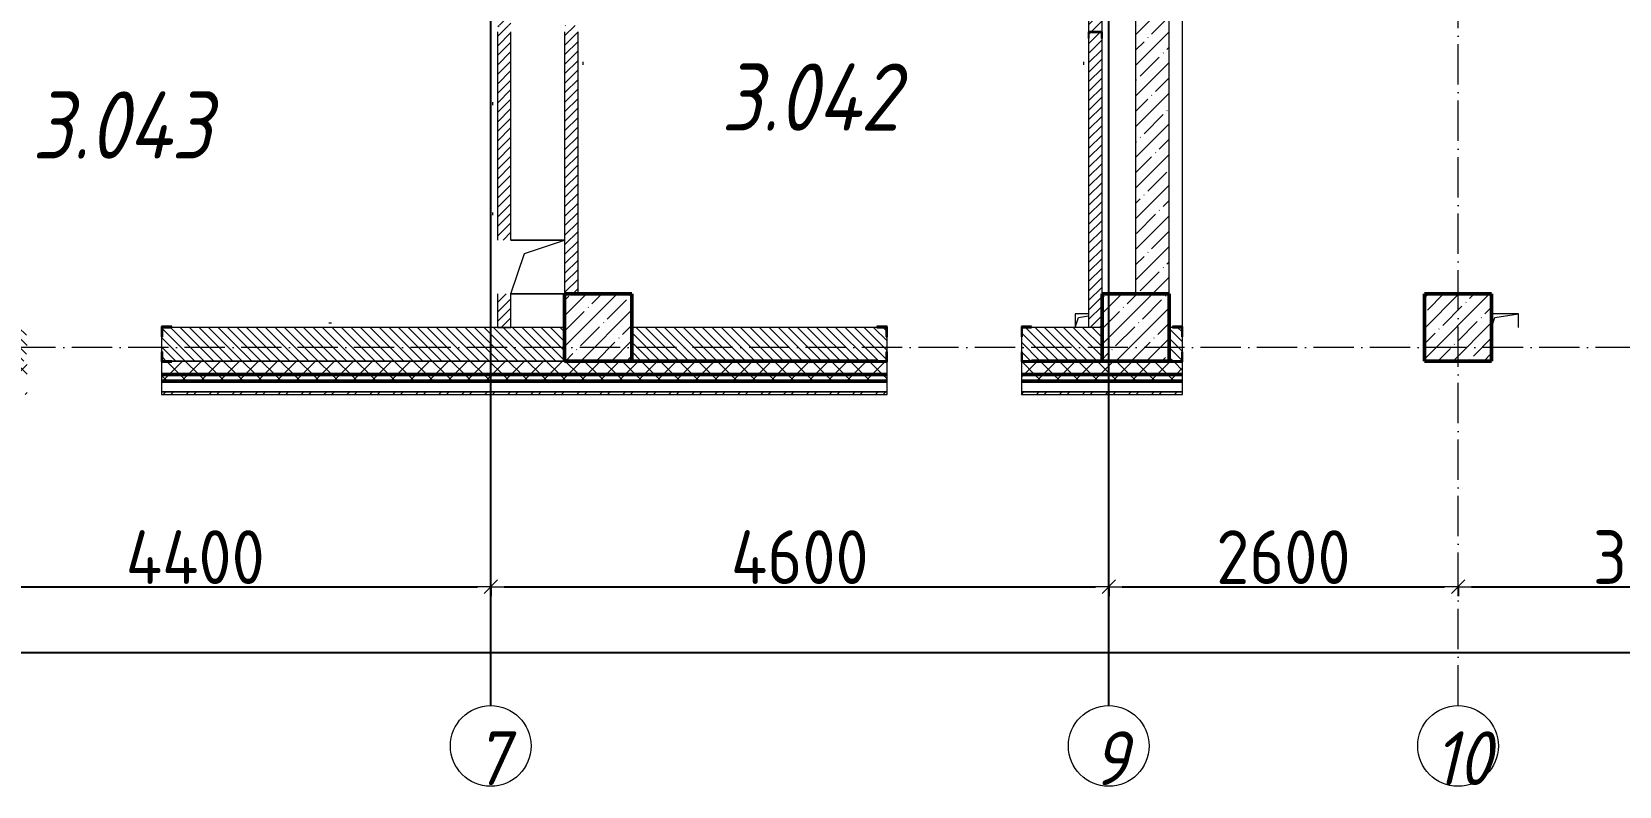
# Model space of a CAD drawing. Header units: millimetres. Extents: x -135211 to 49383, y -8033 to 228499.
# Drawn here: x -123509 to -111692, y 122849 to 128463 of the extents above; entities that cross this region are included whole.
import ezdxf

# ---------------------------------------------------------------- set-up
doc = ezdxf.new("R2010")
doc.units = ezdxf.units.MM
doc.linetypes.add('50_200_ШТРИХ_1Т_ш5_п1_п1_', pattern=[700, 500, -100, 0, -100])
for name, color, linetype, lineweight in [('A-____-____-DIMS', 7, 'Continuous', 9), ('A-DETL-____-OTLN-4', 7, 'Continuous', 18), ('A-FLOR-____-OTLN', 7, 'Continuous', 9), ('A-GENM-____-MCUT', 7, 'Continuous', 25), ('A-GENM-____-OTLN', 7, 'Continuous', 9), ('A-GENM-____-OTLN-1', 7, 'Continuous', 25), ('A-WALL-____-MCUT-1', 7, 'Continuous', 9), ('A-WALL-____-MCUT-2', 7, 'Continuous', 50), ('A-WALL-____-MCUT-3', 7, 'Continuous', 9), ('A-WALL-____-PATT-1', 7, 'Continuous', 9), ('A-WALL-FNSH-MCUT-1', 7, 'Continuous', 9), ('S-COLS-____-MCUT', 7, 'Continuous', 50), ('S-COLS-____-OTLN', 7, 'Continuous', 9), ('S-GRID-____-IDEN', 7, 'Continuous', 9), ('S-GRID-____-OTLN-1', 7, '50_200_ШТРИХ_1Т_ш5_п1_п1_', 9), ('Марки помещений', 7, 'Continuous', 9)]:
    doc.layers.add(name, color=color, linetype=linetype, lineweight=lineweight)
doc.styles.add('ISOCPEUR_I', font='isocpeui.ttf', dxfattribs={"width": 0.9, "height": 2.5})
doc.styles.add('ISOCPEUR_I_2', font='isocpeui.ttf', dxfattribs={"width": 0.85, "height": 2.3})
doc.styles.add('СПДС', font='isocpeur.ttf', dxfattribs={"width": 0.9})
doc.dimstyles.new('Размера А3', dxfattribs={"dimtxt": 200, "dimasz": 100, "dimexe": 70, "dimexo": 100, "dimgap": 20, "dimtad": 1, "dimdec": 0, "dimrnd": 10, "dimzin": 0, "dimdsep": 46, "dimtxsty": 'СПДС', "dimblk": 'ARROWHEAD_6', "dimcen": 1, "dimclrd": 256, "dimclre": 256, "dimclrt": 256, "dimazin": 0, "dimtfac": 1, "dimtdec": 0, "dimtmove": 2, "dimatfit": 3, "dimfxl": 1, "dimtolj": 1, "dimtzin": 0, "dimarcsym": 0})
pattern_1 = [(135, (-129942.255, 127932.027), (-35.35534, -35.35534), [])]
pattern_2 = [(45, (-129942.25, 127932.03), (-114.0493, 114.0493), []), (45, (-129828.2, 127932.03), (-114.0493, 114.0493), [201.612, -40.322, 3.353, -36.97])]
pattern_3 = [(45, (-129942.25, 127932.03), (-70.71068, 70.71068), []), (135, (-129942.25, 127932.03), (-70.71068, -70.71068), [])]
pattern_4 = [(45, (-129942.255, 127932.027), (-35.35534, 35.35534), [])]

# ---------------------------------------------------------------- blocks, each defined once
blk = doc.blocks.new('BSC_Колонна _Прямоугольная - 500х500-V69-АР1_План отверстий 3 этажа в осях 1-64_А-ГГ')
at = {"layer": 'S-COLS-____-OTLN'}
h = blk.add_hatch(dxfattribs=at)
h.set_pattern_fill('FP_106', color=256, style=0, pattern_type=2)
h.set_pattern_definition([(45, (-10650, 1668.96), (-114.0493, 114.0493), []), (45, (-10535.95, 1668.96), (-114.0493, 114.0493), [201.612, -40.322, 3.353, -36.97])])
h.paths.add_polyline_path([(-250, -250), (250, -250), (250, 250), (-250, 250)], flags=0)
at = {"layer": 'S-COLS-____-MCUT'}
for p, q in [((250, 250), (-250, 250)), ((-250, 250), (-250, -250)), ((250, -250), (250, 250)), ((-250, -250), (250, -250))]:
    blk.add_line(p, q, dxfattribs=at)
blk = doc.blocks.new('BSC_Колонна _Прямоугольная - 500х500-V149-АР1_План отверстий 3 этажа в осях 1-64_А-ГГ')
at = {"layer": 'S-COLS-____-OTLN'}
h = blk.add_hatch(dxfattribs=at)
h.set_pattern_fill('FP_172', color=256, style=0, pattern_type=2)
h.set_pattern_definition([(45, (-14650, 1668.96), (-114.0493, 114.0493), []), (45, (-14535.95, 1668.96), (-114.0493, 114.0493), [201.612, -40.322, 3.353, -36.97])])
h.paths.add_polyline_path([(-250, -250), (250, -250), (250, 250), (-250, 250), (-250, -177)], flags=0)
at = {"layer": 'S-COLS-____-MCUT'}
for p, q in [((250, 250), (-250, 250)), ((-250, 250), (-250, -250)), ((250, -250), (250, 250)), ((-250, -250), (250, -250))]:
    blk.add_line(p, q, dxfattribs=at)
blk = doc.blocks.new('Фахверк_СКБ_Уголок - 250_2700-27497298-АР1_План отверстий 3 этажа в осях 1-64_А-ГГ')
at = {"layer": 'A-GENM-____-MCUT'}
for p, q in [((200, 181), (125, 181)), ((125, 181), (125, 106)), ((131, 106), (131, 175)), ((131, 175), (200, 175)), ((200, 175), (200, 181)), ((125, 106), (131, 106)), ((131, -6), (125, -6)), ((125, -6), (125, -81)), ((125, -81), (200, -81)), ((131, -75), (131, -6)), ((200, -75), (131, -75)), ((200, -81), (200, -75))]:
    blk.add_line(p, q, dxfattribs=at)
blk = doc.blocks.new('Фахверк_СКБ_Уголок - 250_2700_1-27501432-АР1_План отверстий 3 этажа в осях 1-64_А-ГГ')
at = {"layer": 'A-GENM-____-MCUT'}
for p, q in [((200, 181), (125, 181)), ((125, 181), (125, 106)), ((131, 106), (131, 175)), ((131, 175), (200, 175)), ((200, 175), (200, 181)), ((125, 106), (131, 106)), ((131, -6), (125, -6)), ((125, -6), (125, -81)), ((125, -81), (200, -81)), ((131, -75), (131, -6)), ((200, -75), (131, -75)), ((200, -81), (200, -75))]:
    blk.add_line(p, q, dxfattribs=at)
blk = doc.blocks.new('154_Фахверк_СКБ_Швеллер - Тип_100_3960-28331862-АР1_План отверстий 3 этажа в осях 1-64_А-ГГ')
at = {"layer": 'A-GENM-____-MCUT'}
for p, q in [((175, 50), (125, 50)), ((125, 50), (125, -50)), ((128, 47), (175, 47)), ((128, -47), (128, 47)), ((175, 47), (175, 50)), ((125, -50), (175, -50)), ((175, -47), (128, -47)), ((175, -50), (175, -47))]:
    blk.add_line(p, q, dxfattribs=at)
blk = doc.blocks.new('AR_Отверстие прямоугольное _в плите_ - AR_Отверстие прямоугольное _в плите_-30459211-АР1_План отверстий 3 этажа в осях 1-64_А-ГГ')
at = {"layer": 'A-GENM-____-OTLN'}
for p, q in [((200, 200), (-200, 200)), ((-100, 100), (200, 200)), ((-200, -200), (-100, 100)), ((-200, -200), (200, -200))]:
    blk.add_line(p, q, dxfattribs=at)
blk = doc.blocks.new('AR_Отверстие прямоугольное _в плите_ - AR_Отверстие прямоугольное _в плите_-V176-АР1_План отверстий 3 этажа в осях 1-64_А-ГГ')
at = {"layer": 'A-GENM-____-OTLN'}
for p, q in [((0, 50), (-100, 50)), ((-100, 50), (-100, -50)), ((-100, -50), (-75, 25)), ((-75, 25), (0, 36))]:
    blk.add_line(p, q, dxfattribs=at)
blk = doc.blocks.new('AR_Отверстие прямоугольное _в плите_ - AR_Отверстие прямоугольное _в плите_-30510712-АР1_План отверстий 3 этажа в осях 1-64_А-ГГ')
at = {"layer": 'A-GENM-____-OTLN'}
for p, q in [((100, 50), (-100, 50)), ((-100, -50), (-75, 25)), ((-75, 25), (100, 50)), ((100, -50), (100, 50))]:
    blk.add_line(p, q, dxfattribs=at)
blk = doc.blocks.new('Ось сетки - Круг_Ø6_00__ISO-2_5_0_9K_-25732049-АР1_План отверстий 3 этажа в осях 1-64_А-ГГ')
at = {"layer": 'S-GRID-____-IDEN'}
blk.add_circle((0, 0), 3, dxfattribs=at)
blk = doc.blocks.new('ARROWHEAD_6')
at = {"color": 0, "linetype": 'Continuous'}
for p, q in [((0, 0), (-1, 0)), ((-0.5, -0.5), (0.5, 0.5))]:
    blk.add_line(p, q, dxfattribs=at)
blk = doc.blocks.new('*D959')
at = {"layer": 'A-____-____-DIMS', "lineweight": -2, "transparency": 16777216}
for p, q in [((-124492, 124340), (-124492, 124264)), ((-124392, 124334), (-120192, 124334)), ((-120092, 124340), (-120092, 124264))]:
    blk.add_line(p, q, dxfattribs=at)
at = {"layer": 'Defpoints', "color": 0, "transparency": 16777216}
for p in [(-124492, 124440), (-120092, 124440), (-120092, 124334)]:
    blk.add_point(p, dxfattribs=at)
at = {"layer": 'A-____-____-DIMS', "lineweight": -2, "transparency": 16777216, "xscale": 100, "yscale": 100, "zscale": 100, "rotation": 180}
blk.add_blockref('ARROWHEAD_6', (-124492, 124334), dxfattribs=at)
at = {"layer": 'A-____-____-DIMS', "lineweight": -2, "transparency": 16777216, "xscale": 100, "yscale": 100, "zscale": 100}
blk.add_blockref('ARROWHEAD_6', (-120092, 124334), dxfattribs=at)
at = {"layer": 'A-____-____-DIMS', "transparency": 16777216, "insert": (-122292, 124554), "char_height": 400, "attachment_point": 5, "style": 'СПДС'}
blk.add_mtext('\\A1;4400', dxfattribs=at)
blk = doc.blocks.new('*D960')
at = {"layer": 'A-____-____-DIMS', "lineweight": -2, "transparency": 16777216}
for p, q in [((-120092, 124340), (-120092, 124264)), ((-119992, 124334), (-115592, 124334)), ((-115492, 124340), (-115492, 124264))]:
    blk.add_line(p, q, dxfattribs=at)
at = {"layer": 'Defpoints', "color": 0, "transparency": 16777216}
for p in [(-120092, 124440), (-115492, 124440), (-115492, 124334)]:
    blk.add_point(p, dxfattribs=at)
at = {"layer": 'A-____-____-DIMS', "lineweight": -2, "transparency": 16777216, "xscale": 100, "yscale": 100, "zscale": 100, "rotation": 180}
blk.add_blockref('ARROWHEAD_6', (-120092, 124334), dxfattribs=at)
at = {"layer": 'A-____-____-DIMS', "lineweight": -2, "transparency": 16777216, "xscale": 100, "yscale": 100, "zscale": 100}
blk.add_blockref('ARROWHEAD_6', (-115492, 124334), dxfattribs=at)
at = {"layer": 'A-____-____-DIMS', "transparency": 16777216, "insert": (-117792, 124554), "char_height": 400, "attachment_point": 5, "style": 'СПДС'}
blk.add_mtext('\\A1;4600', dxfattribs=at)
blk = doc.blocks.new('*D961')
at = {"layer": 'A-____-____-DIMS', "lineweight": -2, "transparency": 16777216}
for p, q in [((-115492, 124340), (-115492, 124264)), ((-115392, 124334), (-112992, 124334)), ((-112892, 124340), (-112892, 124264))]:
    blk.add_line(p, q, dxfattribs=at)
at = {"layer": 'Defpoints', "color": 0, "transparency": 16777216}
for p in [(-115492, 124440), (-112892, 124440), (-112892, 124334)]:
    blk.add_point(p, dxfattribs=at)
at = {"layer": 'A-____-____-DIMS', "lineweight": -2, "transparency": 16777216, "xscale": 100, "yscale": 100, "zscale": 100, "rotation": 180}
blk.add_blockref('ARROWHEAD_6', (-115492, 124334), dxfattribs=at)
at = {"layer": 'A-____-____-DIMS', "lineweight": -2, "transparency": 16777216, "xscale": 100, "yscale": 100, "zscale": 100}
blk.add_blockref('ARROWHEAD_6', (-112892, 124334), dxfattribs=at)
at = {"layer": 'A-____-____-DIMS', "transparency": 16777216, "insert": (-114192, 124554), "char_height": 400, "attachment_point": 5, "style": 'СПДС'}
blk.add_mtext('\\A1;2600', dxfattribs=at)
blk = doc.blocks.new('*D962')
at = {"layer": 'A-____-____-DIMS', "lineweight": -2, "transparency": 16777216}
for p, q in [((-112892, 124340), (-112892, 124264)), ((-112792, 124334), (-109992, 124334)), ((-109892, 124340), (-109892, 124264))]:
    blk.add_line(p, q, dxfattribs=at)
at = {"layer": 'Defpoints', "color": 0, "transparency": 16777216}
for p in [(-112892, 124440), (-109892, 124440), (-109892, 124334)]:
    blk.add_point(p, dxfattribs=at)
at = {"layer": 'A-____-____-DIMS', "lineweight": -2, "transparency": 16777216, "xscale": 100, "yscale": 100, "zscale": 100, "rotation": 180}
blk.add_blockref('ARROWHEAD_6', (-112892, 124334), dxfattribs=at)
at = {"layer": 'A-____-____-DIMS', "lineweight": -2, "transparency": 16777216, "xscale": 100, "yscale": 100, "zscale": 100}
blk.add_blockref('ARROWHEAD_6', (-109892, 124334), dxfattribs=at)
at = {"layer": 'A-____-____-DIMS', "transparency": 16777216, "insert": (-111392, 124554), "char_height": 400, "attachment_point": 5, "style": 'СПДС'}
blk.add_mtext('\\A1;3000', dxfattribs=at)
blk = doc.blocks.new('*D986')
at = {"layer": 'A-____-____-DIMS', "lineweight": -2, "transparency": 16777216}
for p, q in [((-132292, 123851), (-132292, 123775)), ((-132192, 123845), (-28892, 123845)), ((-28792, 123851), (-28792, 123775))]:
    blk.add_line(p, q, dxfattribs=at)
at = {"layer": 'Defpoints', "color": 0, "transparency": 16777216}
for p in [(-132292, 123951), (-28792, 123951), (-28792, 123845)]:
    blk.add_point(p, dxfattribs=at)
at = {"layer": 'A-____-____-DIMS', "lineweight": -2, "transparency": 16777216, "xscale": 100, "yscale": 100, "zscale": 100, "rotation": 180}
blk.add_blockref('ARROWHEAD_6', (-132292, 123845), dxfattribs=at)
at = {"layer": 'A-____-____-DIMS', "lineweight": -2, "transparency": 16777216, "xscale": 100, "yscale": 100, "zscale": 100}
blk.add_blockref('ARROWHEAD_6', (-28792, 123845), dxfattribs=at)
at = {"layer": 'A-____-____-DIMS', "transparency": 16777216, "insert": (-80542, 124065), "char_height": 400, "attachment_point": 5, "style": 'СПДС'}
blk.add_mtext('\\A1;103500', dxfattribs=at)

msp = doc.modelspace()

# ---------------------------------------------------------------- hatches: boundary and pattern name
at = {"layer": 'A-WALL-____-PATT-1'}
h = msp.add_hatch(dxfattribs=at)
h.set_pattern_fill('FP_5', color=256, style=0, pattern_type=2)
h.set_pattern_definition(pattern_4)
h.paths.add_polyline_path([(-115642.3, 126263.1), (-115542.3, 126263.1), (-115542.3, 128413.1), (-115545.3, 128413.1), (-115545.3, 128460.1), (-115639.3, 128460.1), (-115639.3, 128413.1), (-115642.3, 128413.1), (-115642.3, 126513.1)], flags=0)
h.paths.add_polyline_path([(-115545.3, 128463.1), (-115542.3, 128463.1), (-115542.3, 130163.1), (-115642.3, 130163.1), (-115642.3, 128463.1), (-115590.1, 128463.1)], flags=0)
h.paths.add_polyline_path([(-115642.3, 130663.1), (-115542.3, 130663.1), (-115542.3, 132913.1), (-115642.3, 132913.1), (-115642.3, 130863.1)], flags=0)
h.paths.add_polyline_path([(-115562.6, 133213.1), (-115542.3, 133213.1), (-115542.3, 133813.1), (-115642.3, 133813.1), (-115642.3, 133213.1), (-115563.3, 133213.1)], flags=0)
h = msp.add_hatch(dxfattribs=at)
h.set_pattern_fill('FP_38', color=256, style=0, pattern_type=2)
h.set_pattern_definition(pattern_2)
h.paths.add_polyline_path([(-115292.3, 126513.1), (-115042.3, 126513.1), (-115042.3, 133113.1), (-115292.3, 133113.1), (-115292.3, 126946)], flags=0)
h.paths.add_polyline_path([(-115292.3, 133313.1), (-115042.3, 133313.1), (-115042.3, 133513.1), (-115292.3, 133513.1)], flags=0)
h = msp.add_hatch(dxfattribs=at)
h.set_pattern_fill('FP_5', color=256, style=0, pattern_type=2)
h.set_pattern_definition(pattern_4)
h.paths.add_polyline_path([(-119942.3, 126263.1), (-119942.3, 126513.1), (-120042.3, 126513.1), (-120042.3, 126263.1)], flags=0)
h.paths.add_polyline_path([(-120042.3, 126913.1), (-119942.3, 126913.1), (-119942.3, 128463.1), (-119945.3, 128463.1), (-119945.3, 128510.1), (-120039.3, 128510.1), (-120039.3, 128463.1), (-120042.3, 128463.1), (-120042.3, 126946)], flags=0)
h.paths.add_polyline_path([(-120039.1, 128513.1), (-119942.3, 128513.1), (-119942.3, 130313.1), (-120042.3, 130313.1), (-120042.3, 128513.1), (-120039.3, 128513.1)], flags=0)
h.paths.add_polyline_path([(-119945.3, 130716.1), (-119945.3, 130763.1), (-119942.3, 130763.1), (-119942.3, 130863.1), (-120042.3, 130863.1), (-120042.3, 130763.1), (-120039.3, 130763.1), (-120039.3, 130716.1)], flags=0)
h = msp.add_hatch(dxfattribs=at)
h.set_pattern_fill('FP_5', color=256, style=0, pattern_type=2)
h.set_pattern_definition(pattern_4)
h.paths.add_polyline_path([(-119442.3, 126513.1), (-119442.3, 128463.1), (-119445.3, 128463.1), (-119445.3, 128510.1), (-119539.3, 128510.1), (-119539.3, 128463.1), (-119542.3, 128463.1), (-119542.3, 126513.1)], flags=0)
h.paths.add_polyline_path([(-119442.3, 128913.1), (-119442.3, 130863.1), (-119542.3, 130863.1), (-119542.3, 128913.1)], flags=0)
h = msp.add_hatch(dxfattribs=at)
h.set_pattern_fill('FP_6', color=256, style=0, pattern_type=2)
h.set_pattern_definition(pattern_1)
h.paths.add_polyline_path([(-119542.3, 126013.1), (-119542.3, 126263.1), (-122536.3, 126263.1), (-122536.3, 126194.1), (-122542.3, 126194.1), (-122542.3, 126082.1), (-122536.3, 126082.1), (-122536.3, 126013.1), (-121118.6, 126013.1)], flags=0)
h.paths.add_polyline_path([(-123769.8, 126013.1), (-123548.3, 126013.1), (-123548.3, 126082.1), (-123542.3, 126082.1), (-123542.3, 126194.1), (-123548.3, 126194.1), (-123548.3, 126263.1), (-124142.3, 126263.1), (-124142.3, 126013.1)], flags=0)
h = msp.add_hatch(dxfattribs=at)
h.set_pattern_fill('FP_6', color=256, style=0, pattern_type=2)
h.set_pattern_definition(pattern_1)
h.paths.add_polyline_path([(-117583.7, 126013.1), (-117148.3, 126013.9), (-117148.3, 126082.1), (-117142.3, 126082.1), (-117142.3, 126194.1), (-117148.3, 126194.1), (-117148.3, 126263.1), (-119042.3, 126263.1), (-119042.3, 126013.1)], flags=0)
h.paths.add_polyline_path([(-115542.3, 126013.1), (-115542.3, 126263.1), (-116136.3, 126263.1), (-116136.3, 126194.1), (-116142.3, 126194.1), (-116142.3, 126082.1), (-116136.3, 126082.1), (-116136.3, 126013.1), (-115816.2, 126013.1)], flags=0)
h = msp.add_hatch(dxfattribs=at)
h.set_pattern_fill('FP_6', color=256, style=0, pattern_type=2)
h.set_pattern_definition(pattern_1)
h.paths.add_polyline_path([(-115042.3, 126013.1), (-114948.3, 126013.1), (-114948.3, 126082.1), (-114942.3, 126082.1), (-114942.3, 126194.1), (-114948.3, 126194.1), (-114948.3, 126263.1), (-115042.3, 126263.1), (-115042.3, 126086)], flags=0)
h = msp.add_hatch(dxfattribs=at)
h.set_pattern_fill('FP_1', color=256, style=0, pattern_type=2)
h.set_pattern_definition(pattern_3)
h.paths.add_polyline_path([(-29192.3, 125913.1), (-28692.3, 125913.1), (-28692.3, 126013.1), (-37717.3, 126013.1), (-37717.3, 126007.1), (-37792.3, 126007.1), (-37792.3, 125913.1), (-29210.5, 125913.1)], flags=0)
h.paths.add_polyline_path([(-40699, 125913.1), (-39592.3, 125913.1), (-39592.3, 126007.1), (-39667.3, 126007.1), (-39667.3, 126013.1), (-47542.3, 126013.1), (-47542.3, 125913.1), (-40942.3, 125913.1)], flags=0)
h.paths.add_polyline_path([(-48542.3, 125913.1), (-48542.3, 126013.1), (-49667.3, 126013.1), (-49667.3, 126007.1), (-49742.3, 126007.1), (-49742.3, 125913.1), (-48652.6, 125913.1)], flags=0)
h.paths.add_polyline_path([(-51542.3, 125913.1), (-51542.3, 126007.1), (-51617.3, 126007.1), (-51617.3, 126013.1), (-52667.3, 126013.1), (-52667.3, 126007.1), (-52742.3, 126007.1), (-52742.3, 125913.1), (-52187.5, 125913.1)], flags=0)
h.paths.add_polyline_path([(-54542.3, 125913.1), (-54542.3, 126013.1), (-55667.3, 126013.1), (-55667.3, 126007.1), (-55742.3, 126007.1), (-55742.3, 125913.1), (-55667.3, 125913.1)], flags=0)
h.paths.add_polyline_path([(-58942.3, 125913.1), (-57542.3, 125913.1), (-57542.3, 126013.1), (-58867.3, 126013.1), (-58867.3, 126007.1), (-58942.3, 126007.1)], flags=0)
h.paths.add_polyline_path([(-61024.8, 125913.1), (-60742.3, 125913.1), (-60742.3, 126007.1), (-60817.3, 126007.1), (-60817.3, 126013.1), (-61867.3, 126013.1), (-61867.3, 126007.1), (-61942.3, 126007.1), (-61942.3, 125913.1), (-61908.6, 125913.1)], flags=0)
h.paths.add_polyline_path([(-63742.3, 125913.1), (-63742.3, 126013.1), (-64867.3, 126013.1), (-64867.3, 126007.1), (-64942.3, 126007.1), (-64942.3, 125913.1), (-64867.3, 125913.1)], flags=0)
h.paths.add_polyline_path([(-67092.3, 125913.1), (-66742.3, 125913.1), (-66742.3, 126007.1), (-66817.3, 126007.1), (-66817.3, 126013.1), (-67867.3, 126013.1), (-67867.3, 126007.1), (-67942.3, 126007.1), (-67942.3, 125913.1), (-67210.9, 125913.1)], flags=0)
h.paths.add_polyline_path([(-69742.3, 125913.1), (-69742.3, 126007.1), (-69817.3, 126007.1), (-69817.3, 126013.1), (-70867.3, 126013.1), (-70867.3, 126007.1), (-70942.3, 126007.1), (-70942.3, 125913.1), (-69862.1, 125913.1)], flags=0)
h.paths.add_polyline_path([(-72742.3, 125913.1), (-72742.3, 126007.1), (-72817.3, 126007.1), (-72817.3, 126013.1), (-73867.3, 126013.1), (-73867.3, 126007.1), (-73942.3, 126007.1), (-73942.3, 125913.1), (-73397.1, 125913.1)], flags=0)
h.paths.add_polyline_path([(-76932, 125913.1), (-75742.3, 125913.1), (-75742.3, 126007.1), (-75817.3, 126007.1), (-75817.3, 126013.1), (-76867.3, 126013.1), (-76867.3, 126007.1), (-76942.3, 126007.1), (-76942.3, 125913.1), (-76936.3, 125913.1)], flags=0)
h.paths.add_polyline_path([(-79942.3, 125913.1), (-78742.3, 125913.1), (-78742.3, 126007.1), (-78817.3, 126007.1), (-78817.3, 126013.1), (-79867.3, 126013.1), (-79867.3, 126007.1), (-79942.3, 126007.1)], flags=0)
h.paths.add_polyline_path([(-84885.6, 125913.1), (-84742.3, 125913.1), (-84742.3, 126007.1), (-84817.3, 126007.1), (-84817.3, 126013.1), (-85867.3, 126013.1), (-85867.3, 126007.1), (-85942.3, 126007.1), (-85942.3, 125913.1), (-85092.3, 125913.1)], flags=0)
h.paths.add_polyline_path([(-87742.3, 125913.1), (-87742.3, 126007.1), (-87817.3, 126007.1), (-87817.3, 126013.1), (-88867.3, 126013.1), (-88867.3, 126007.1), (-88942.3, 126007.1), (-88942.3, 125913.1), (-87748.3, 125913.1)], flags=0)
h.paths.add_polyline_path([(-91071.7, 125913.1), (-90742.3, 125913.1), (-90742.3, 126007.1), (-90817.3, 126007.7), (-90817.3, 126013.1), (-92142.3, 126013.1), (-92142.3, 125913.1)], flags=0)
h.paths.add_polyline_path([(-94606.6, 125913.1), (-93942.3, 125913.1), (-93942.3, 126007.1), (-94017.3, 126007.1), (-94017.3, 126013.1), (-95142.3, 126013.1), (-95142.3, 125913.1)], flags=0)
h.paths.add_polyline_path([(-96942.3, 125913.1), (-96942.3, 126007.1), (-97017.3, 126007.1), (-97017.3, 126013.1), (-98067.3, 126013.1), (-98067.3, 126007.1), (-98142.3, 126007.1), (-98141.6, 125913.1), (-96948.3, 125913.1)], flags=0)
h.paths.add_polyline_path([(-99942.3, 125913.1), (-99942.3, 126007.1), (-100017.3, 126007.1), (-100017.3, 126013.1), (-101142.3, 126013.1), (-101142.3, 125913.1), (-100792.8, 125913.1)], flags=0)
h.paths.add_polyline_path([(-102942.3, 125913.1), (-102942.3, 126007.1), (-103017.3, 126007.1), (-103017.3, 126013.1), (-104142.3, 126013.1), (-104142.3, 125913.1), (-103444, 125913.1)], flags=0)
h.paths.add_polyline_path([(-105942.3, 125913.1), (-105942.3, 126007.1), (-106017.3, 126007.1), (-106017.3, 126013.1), (-107067.3, 126013.1), (-107067.3, 126007.1), (-107142.3, 126007.1), (-107142.3, 125913.1), (-106978.9, 125913.1)], flags=0)
h.paths.add_polyline_path([(-115816.2, 125913.1), (-114942.3, 125913.1), (-114942.3, 126007.1), (-115017.3, 126007.1), (-115017.3, 126013.1), (-116067.3, 126013.1), (-116067.3, 126007.1), (-116142.3, 126007.1), (-116142.3, 125913.1)], flags=0)
h.paths.add_polyline_path([(-117583.7, 125913.1), (-117142.3, 125913.1), (-117142.3, 126007.1), (-117217.3, 126007.1), (-117217.3, 126013.1), (-122467.3, 126013.1), (-122467.3, 126007.1), (-122542.3, 126007.1), (-122542.3, 125913.1), (-119042.3, 125913.1)], flags=0)
h.paths.add_polyline_path([(-124653.5, 125913.1), (-123542.3, 125913.1), (-123542.3, 126007.1), (-123617.3, 126007.1), (-123617.3, 126013.1), (-132392.3, 126013.1), (-132392.3, 125913.1), (-126421, 125913.1)], flags=0)
h = msp.add_hatch(dxfattribs=at)
h.set_pattern_fill('FP_1', color=256, style=0, pattern_type=2)
h.set_pattern_definition(pattern_3)
h.paths.add_polyline_path([(-28692.3, 125863.1), (-28592.3, 125863.1), (-28592.3, 125913.1), (-37792.3, 125913.1), (-37792.3, 125863.1), (-29210.5, 125863.1)], flags=0)
h.paths.add_polyline_path([(-40699, 125863.1), (-39592.3, 125863.1), (-39592.3, 125913.1), (-47542.3, 125913.1), (-47542.3, 125863.1), (-41582.7, 125863.1)], flags=0)
h.paths.add_polyline_path([(-48652.6, 125863.1), (-48542.3, 125863.1), (-48542.3, 125913.1), (-49742.3, 125913.1), (-49742.3, 125863.1), (-49536.3, 125863.1)], flags=0)
h.paths.add_polyline_path([(-52742.3, 125863.1), (-51542.3, 125863.1), (-51542.3, 125913.1), (-52742.3, 125913.1)], flags=0)
h.paths.add_polyline_path([(-55722.4, 125863.1), (-54542.3, 125863.1), (-54542.3, 125913.1), (-55742.3, 125913.1), (-55742.3, 125863.1)], flags=0)
h.paths.add_polyline_path([(-57542.3, 125863.1), (-57542.3, 125913.1), (-58942.3, 125913.1), (-58942.3, 125863.1), (-58373.6, 125863.1)], flags=0)
h.paths.add_polyline_path([(-60742.3, 125863.1), (-60742.3, 125913.1), (-61942.3, 125913.1), (-61942.3, 125863.1), (-61024.8, 125863.1)], flags=0)
h.paths.add_polyline_path([(-63742.3, 125863.1), (-63742.3, 125913.1), (-64942.3, 125913.1), (-64942.3, 125863.1)], flags=0)
h.paths.add_polyline_path([(-66742.3, 125863.1), (-66742.3, 125913.1), (-67942.3, 125913.1), (-67942.3, 125863.1), (-67210.9, 125863.1)], flags=0)
h.paths.add_polyline_path([(-70942.3, 125863.1), (-69742.3, 125863.1), (-69742.3, 125913.1), (-70942.3, 125913.1)], flags=0)
h.paths.add_polyline_path([(-73942.3, 125863.1), (-72742.3, 125863.1), (-72742.3, 125913.1), (-73942.3, 125913.1)], flags=0)
h.paths.add_polyline_path([(-76932, 125863.1), (-75742.3, 125863.1), (-75742.3, 125913.1), (-76942.3, 125913.1), (-76942.3, 125863.1)], flags=0)
h.paths.add_polyline_path([(-78742.3, 125863.1), (-78742.3, 125913.1), (-79942.3, 125913.1), (-79942.3, 125863.1), (-79583.2, 125863.1)], flags=0)
h.paths.add_polyline_path([(-84885.6, 125863.1), (-84742.3, 125863.1), (-84742.3, 125913.1), (-85942.3, 125913.1), (-85942.3, 125863.1), (-85769.3, 125863.1)], flags=0)
h.paths.add_polyline_path([(-87742.3, 125863.1), (-87742.3, 125913.1), (-88942.3, 125913.1), (-88942.3, 125863.1), (-88420.5, 125863.1)], flags=0)
h.paths.add_polyline_path([(-91071.7, 125863.1), (-90742.3, 125863.1), (-90742.3, 125913.1), (-92142.3, 125913.1), (-92142.3, 125863.1)], flags=0)
h.paths.add_polyline_path([(-93942.3, 125863.1), (-93942.3, 125913.1), (-95142.3, 125913.1), (-95142.3, 125863.1), (-94606.6, 125863.1)], flags=0)
h.paths.add_polyline_path([(-96942.3, 125863.1), (-96942.3, 125913.1), (-98142.3, 125913.1), (-98141.6, 125863.1)], flags=0)
h.paths.add_polyline_path([(-99942.3, 125863.1), (-99942.3, 125913.1), (-101142.3, 125913.1), (-101142.3, 125863.1), (-100792.8, 125863.1)], flags=0)
h.paths.add_polyline_path([(-102942.3, 125863.1), (-102942.3, 125913.1), (-104142.3, 125913.1), (-104142.3, 125863.1), (-103444, 125863.1)], flags=0)
h.paths.add_polyline_path([(-106978.9, 125863.1), (-105942.3, 125863.1), (-105942.3, 125913.1), (-107142.3, 125913.1), (-107142.3, 125863.1)], flags=0)
h.paths.add_polyline_path([(-116142.3, 125863.1), (-114942.3, 125863.1), (-114942.3, 125913.1), (-116142.3, 125913.1)], flags=0)
h.paths.add_polyline_path([(-117142.3, 125863.1), (-117142.3, 125913.1), (-122542.3, 125913.1), (-122542.3, 125863.1), (-117583.7, 125863.1)], flags=0)
h.paths.add_polyline_path([(-123769.8, 125863.1), (-123542.3, 125863.1), (-123542.3, 125913.1), (-132492.3, 125913.1), (-132492.3, 125863.1), (-124653.5, 125863.1)], flags=0)
h = msp.add_hatch(dxfattribs=at)
h.set_pattern_fill('FP_3', color=256, style=0, pattern_type=2)
h.set_pattern_definition([(45, (-129942.25, 127932.03), (-85.5366, 85.5366), []), (45, (-129885.23, 127932.03), (-85.5366, 85.5366), [])])
h.paths.add_polyline_path([(-91627.3, 125763.1), (-91627.3, 125783.1), (-92141.3, 125783.1), (-92141.3, 125763.1)], flags=0)
h.paths.add_polyline_path([(-93942.3, 125763.1), (-93942.3, 125783.1), (-95142.3, 125783.1), (-95142.3, 125763.1), (-94606.6, 125763.1)], flags=0)
h.paths.add_polyline_path([(-96942.3, 125763.1), (-96942.3, 125783.1), (-98141.3, 125783.1), (-98141.3, 125763.1)], flags=0)
h.paths.add_polyline_path([(-99942.3, 125763.1), (-99942.3, 125783.1), (-101142.3, 125783.1), (-101142.3, 125763.1), (-100792.8, 125763.1)], flags=0)
h.paths.add_polyline_path([(-103444, 125763.1), (-102942.3, 125763.1), (-102942.3, 125783.1), (-104141.3, 125783.1), (-104141.3, 125763.1)], flags=0)
h.paths.add_polyline_path([(-105942.3, 125763.1), (-105942.3, 125783.1), (-107142.3, 125783.1), (-107142.3, 125763.1), (-106978.9, 125763.1)], flags=0)
h.paths.add_polyline_path([(-115816.2, 125763.1), (-114942.3, 125763.1), (-114942.3, 125783.1), (-116142.3, 125783.1), (-116142.3, 125763.1)], flags=0)
h.paths.add_polyline_path([(-117142.3, 125763.1), (-117142.3, 125783.1), (-122542.3, 125783.1), (-122542.3, 125763.1), (-117583.7, 125763.1)], flags=0)
h.paths.add_polyline_path([(-123769.8, 125763.1), (-123542.3, 125763.1), (-123542.3, 125783.1), (-132622.3, 125783.1), (-132622.3, 125763.1), (-124653.5, 125763.1)], flags=0)
at = {"layer": 'S-COLS-____-OTLN'}
h = msp.add_hatch(dxfattribs=at)
h.set_pattern_fill('FP_38', color=256, style=0, pattern_type=2)
h.set_pattern_definition(pattern_2)
h.paths.add_polyline_path([(-113142.3, 126013.1), (-112642.3, 126013.1), (-112642.3, 126513.1), (-113142.3, 126513.1)], flags=0)

# ---------------------------------------------------------------- linework, layer by layer
at = {"color": 251, "ltscale": 0.6, "true_color": 0x636466}
for p, q in [((-120092.3, 123449.4), (-120092.3, 177813)), ((-115492.3, 123449.4), (-115492.3, 177813))]:
    msp.add_line(p, q, dxfattribs=at)
at = {"layer": 'A-DETL-____-OTLN-4'}
msp.add_line((-114942.3, 126269.1), (-114942.3, 133413.1), dxfattribs=at)
at = {"layer": 'A-FLOR-____-OTLN'}
for p, q in [((-119942.3, 126913.1), (-119542.3, 126913.1)), ((-119542.3, 126513.1), (-119942.3, 126513.1))]:
    msp.add_line(p, q, dxfattribs=at)
at = {"layer": 'A-WALL-____-MCUT-1'}
for p, q in [((-115292.3, 133113.1), (-115292.3, 126513.1)), ((-115042.3, 126513.1), (-115042.3, 133113.1))]:
    msp.add_line(p, q, dxfattribs=at)
at = {"layer": 'A-WALL-____-MCUT-2'}
for p, q in [((-117217.3, 126013.1), (-119042.3, 126013.1)), ((-119042.3, 126013.1), (-117217.3, 126013.1)), ((-115542.3, 126013.1), (-116067.3, 126013.1)), ((-116067.3, 126013.1), (-115542.3, 126013.1)), ((-115017.3, 126013.1), (-115042.3, 126013.1)), ((-115042.3, 126013.1), (-115017.3, 126013.1)), ((-122542.3, 125913.1), (-117142.3, 125913.1)), ((-122542.3, 125863.1), (-117142.3, 125863.1)), ((-116142.3, 125913.1), (-114942.3, 125913.1)), ((-116142.3, 125863.1), (-114942.3, 125863.1))]:
    msp.add_line(p, q, dxfattribs=at)
at = {"layer": 'A-WALL-____-MCUT-3'}
for p, q in [((-119542.3, 126263.1), (-122467.3, 126263.1)), ((-117217.3, 126263.1), (-119042.3, 126263.1)), ((-115542.3, 126263.1), (-116067.3, 126263.1)), ((-115017.3, 126263.1), (-115042.3, 126263.1)), ((-122542.3, 126194.1), (-122542.3, 126082.1)), ((-117142.3, 126082.1), (-117142.3, 126194.1)), ((-116142.3, 126194.1), (-116142.3, 126082.1)), ((-114942.3, 126082.1), (-114942.3, 126194.1)), ((-122542.3, 126007.1), (-122542.3, 125783.1)), ((-122467.3, 126013.1), (-119542.3, 126013.1)), ((-119542.3, 126013.1), (-122467.3, 126013.1)), ((-117142.3, 125783.1), (-117142.3, 126007.1)), ((-116142.3, 126007.1), (-116142.3, 125783.1)), ((-114942.3, 125783.1), (-114942.3, 126007.1)), ((-122542.3, 125783.1), (-117142.3, 125783.1)), ((-116142.3, 125783.1), (-114942.3, 125783.1))]:
    msp.add_line(p, q, dxfattribs=at)
at = {"layer": 'A-WALL-FNSH-MCUT-1'}
for p, q in [((-115642.3, 130163.1), (-115642.3, 128463.1)), ((-115542.3, 128463.1), (-115542.3, 130163.1)), ((-120042.3, 128463.1), (-120042.3, 126913.1)), ((-119942.3, 126913.1), (-119942.3, 128463.1)), ((-119542.3, 128463.1), (-119542.3, 126513.1)), ((-119442.3, 126513.1), (-119442.3, 128463.1)), ((-115642.3, 128413.1), (-115642.3, 126263.1)), ((-115542.3, 126513.1), (-115542.3, 128413.1)), ((-119407.3, 128238.1), (-119407.3, 128218.1)), ((-115677.3, 128218.1), (-115677.3, 128238.1)), ((-120077.3, 127918.1), (-120077.3, 127938.1)), ((-120077.3, 127098.1), (-120077.3, 127118.1)), ((-120042.3, 126513.1), (-120042.3, 126263.1)), ((-119942.3, 126263.1), (-119942.3, 126513.1)), ((-121297.3, 126298.1), (-121277.3, 126298.1)), ((-120042.3, 126263.1), (-119942.3, 126263.1)), ((-117142.3, 125783.1), (-122542.3, 125783.1)), ((-122542.3, 125783.1), (-122542.3, 125763.1)), ((-122542.3, 125763.1), (-117142.3, 125763.1)), ((-117142.3, 125763.1), (-117142.3, 125783.1)), ((-114942.3, 125783.1), (-116142.3, 125783.1)), ((-116142.3, 125783.1), (-116142.3, 125763.1)), ((-116142.3, 125763.1), (-114942.3, 125763.1)), ((-114942.3, 125763.1), (-114942.3, 125783.1))]:
    msp.add_line(p, q, dxfattribs=at)
at = {"layer": 'S-COLS-____-MCUT'}
for p, q in [((-112642.3, 126513.1), (-113142.3, 126513.1)), ((-113142.3, 126513.1), (-113142.3, 126013.1)), ((-112642.3, 126013.1), (-112642.3, 126513.1)), ((-113142.3, 126013.1), (-112642.3, 126013.1))]:
    msp.add_line(p, q, dxfattribs=at)
at = {"layer": 'S-GRID-____-OTLN-1', "color": 251, "ltscale": 0.6, "true_color": 0x636466}
for p, q in [((-112892.3, 123449.4), (-112892.3, 177813)), ((-25867.8, 126113.1), (-134611, 126113.1))]:
    msp.add_line(p, q, dxfattribs=at)

# ---------------------------------------------------------------- block references
at = {"layer": 'A-GENM-____-OTLN'}
for name, p in [('AR_Отверстие прямоугольное _в плите_ - AR_Отверстие прямоугольное _в плите_-30459211-АР1_План отверстий 3 этажа в осях 1-64_А-ГГ', (-119742.3, 126713.1)), ('AR_Отверстие прямоугольное _в плите_ - AR_Отверстие прямоугольное _в плите_-V176-АР1_План отверстий 3 этажа в осях 1-64_А-ГГ', (-115642.3, 126313.1)), ('AR_Отверстие прямоугольное _в плите_ - AR_Отверстие прямоугольное _в плите_-30510712-АР1_План отверстий 3 этажа в осях 1-64_А-ГГ', (-112542.3, 126313.1))]:
    msp.add_blockref(name, p, dxfattribs=at)
at = {"layer": 'A-GENM-____-OTLN-1'}
for name, p, rotation in [('154_Фахверк_СКБ_Швеллер - Тип_100_3960-28331862-АР1_План отверстий 3 этажа в осях 1-64_А-ГГ', (-115592.3, 128588.1), 269.9999999999997), ('Фахверк_СКБ_Уголок - 250_2700-27497298-АР1_План отверстий 3 этажа в осях 1-64_А-ГГ', (-117017.3, 126188.1), 180), ('Фахверк_СКБ_Уголок - 250_2700_1-27501432-АР1_План отверстий 3 этажа в осях 1-64_А-ГГ', (-114817.3, 126188.1), 180)]:
    msp.add_blockref(name, p, dxfattribs=dict(at, rotation=rotation))
for p in [(-122667.3, 126088.1), (-116267.3, 126088.1)]:
    msp.add_blockref('Фахверк_СКБ_Уголок - 250_2700-27497298-АР1_План отверстий 3 этажа в осях 1-64_А-ГГ', p, dxfattribs=at)
at = {"layer": 'S-COLS-____-OTLN'}
for name, p in [('BSC_Колонна _Прямоугольная - 500х500-V69-АР1_План отверстий 3 этажа в осях 1-64_А-ГГ', (-119292.3, 126263.1)), ('BSC_Колонна _Прямоугольная - 500х500-V149-АР1_План отверстий 3 этажа в осях 1-64_А-ГГ', (-115292.3, 126263.1))]:
    msp.add_blockref(name, p, dxfattribs=at)
at = {"layer": 'S-GRID-____-IDEN', "xscale": 99.99999999999993, "yscale": 99.99999999999993, "zscale": 99.99999999999993}
for p in [(-120092.3, 123149.4), (-115492.3, 123149.4), (-112892.3, 123149.4)]:
    msp.add_blockref('Ось сетки - Круг_Ø6_00__ISO-2_5_0_9K_-25732049-АР1_План отверстий 3 этажа в осях 1-64_А-ГГ', p, dxfattribs=at)

# ---------------------------------------------------------------- texts
at = {"layer": 'S-GRID-____-IDEN', "char_height": 400, "attachment_point": 1, "style": 'ISOCPEUR_I'}
for s, insert, width in [('\\fISOCPEUR|b0|i1|c204|p34|;\\W.9;7', (-120213.9, 123258.2), 202.025), ('\\fISOCPEUR|b0|i1|c204|p34|;\\W.9;9', (-115613.9, 123258.2), 202.025), ('10', (-113073.3, 123258.2), 346.329)]:
    msp.add_mtext(s, dxfattribs=dict(at, insert=insert, width=width))
at = {"layer": 'Марки помещений', "char_height": 500, "width": 817.721, "attachment_point": 1, "style": 'ISOCPEUR_I_2'}
for s, insert in [('3.042', (-118376.4, 128227)), ('3.043', (-123506.4, 128019))]:
    msp.add_mtext(s, dxfattribs=dict(at, insert=insert))

# ---------------------------------------------------------------- dimensions: what is measured, and where the dimension line sits
at = {"layer": 'A-____-____-DIMS'}
for base, p1, p2, picture, middle in [((-120092.3, 124333.5), (-124492.3, 124439.6), (-120092.3, 124439.6), '*D959', (-122292.3, 124553.5)), ((-115492.3, 124333.5), (-120092.3, 124439.6), (-115492.3, 124439.6), '*D960', (-117792.3, 124553.5)), ((-112892.3, 124333.5), (-115492.3, 124439.6), (-112892.3, 124439.6), '*D961', (-114192.3, 124553.5)), ((-109892.3, 124333.5), (-112892.3, 124439.6), (-109892.3, 124439.6), '*D962', (-111392.3, 124553.5)), ((-28792.3, 123845.3), (-132292.3, 123951.4), (-28792.3, 123951.4), '*D986', (-80542.3, 124065.3))]:
    dim = msp.add_linear_dim(base=base, p1=p1, p2=p2, dimstyle='Размера А3', override={"dimtxt": 400}, dxfattribs=at)
    dim.commit()
    dim.dimension.update_dxf_attribs({"geometry": picture, "text_midpoint": middle})

doc.saveas('drawing.dxf')
